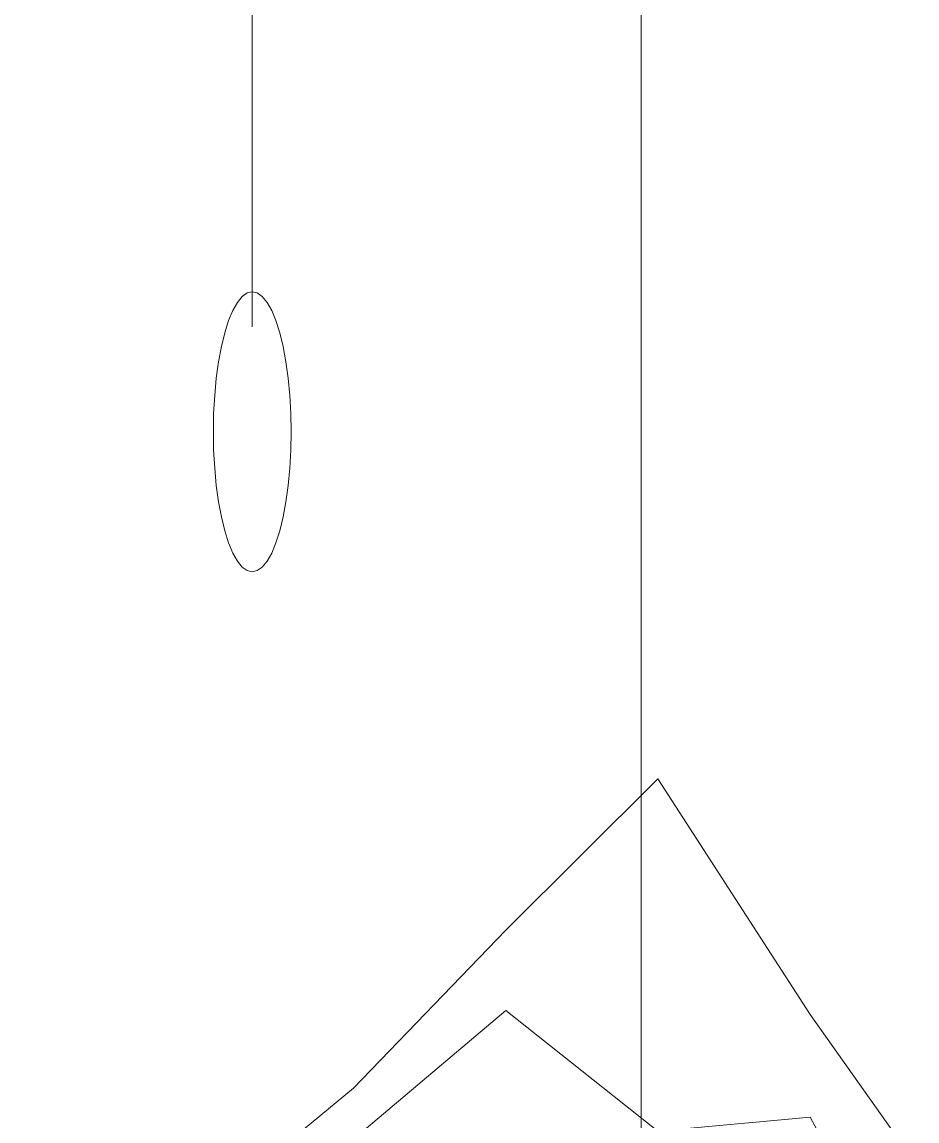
# Model space of a CAD drawing. Header units: millimetres. Extents: x -1800 to 33200, y -8500 to 38400.
# Drawn here: x 20122 to 21265, y 22291 to 23694 of the extents above; entities that cross this region are included whole.
import ezdxf

# ---------------------------------------------------------------- set-up
doc = ezdxf.new("R2010")
doc.units = ezdxf.units.MM
for name, color, linetype, lineweight in [('E-GLASS', 4, 'Continuous', 13), ('E-LANDSCAPE', 8, 'Continuous', 9), ('E-LIGHT', 2, 'Continuous', 13)]:
    doc.layers.add(name, color=color, linetype=linetype, lineweight=lineweight)

msp = doc.modelspace()

# ---------------------------------------------------------------- linework, layer by layer
at = {"layer": 'E-GLASS'}
msp.add_line((20912.7, 25361.4), (20912.7, 20623.5), dxfattribs=at)
at = {"layer": 'E-LANDSCAPE'}
for points in [[(19963.1, 22056.9), (20157.4, 22056.5), (20351.6, 22172.5), (20545.8, 22333.3), (20740.1, 22535), (20934.3, 22728.1), (21128.6, 22427), (21322.8, 22153.3), (21517, 22190), (21711.3, 21938), (21905.5, 22042.9), (22099.7, 22142.5), (22294, 22148.7), (22488.2, 22080.3), (22682.4, 21790.5), (22876.7, 21711.3), (23070.9, 21560.6), (23265.1, 21664.6), (23459.4, 21935.3), (23653.6, 22224.7), (23847.9, 22471.2), (24042.1, 22310.6), (24236.3, 22307.8), (24430.6, 22087.4)], [(19963.1, 21783.4), (20157.4, 21887), (20351.6, 22119.8), (20545.8, 22268.1), (20740.1, 22432.3), (20934.3, 22278.4), (21128.6, 22296.2), (21322.8, 21935.2), (21517, 21934.1), (21711.3, 21551.8), (21905.5, 21678.8), (22099.7, 21996.8), (22294, 21813.1), (22488.2, 21765.6), (22682.4, 21556.2), (22876.7, 21534.2), (23070.9, 21426.7), (23265.1, 21634.4), (23459.4, 21662.1), (23653.6, 21858.6), (23847.9, 22025.9), (24042.1, 22093.2), (24236.3, 21930.5), (24430.6, 21980.4)]]:
    msp.add_lwpolyline(points, dxfattribs=at)
at = {"layer": 'E-LIGHT'}
msp.add_line((20416.4, 24959.1), (20416.4, 23305.3), dxfattribs=at)
msp.add_lwpolyline([(20466, 23171.2), (20465.6, 23147.9), (20464.3, 23124.9), (20462.2, 23102.8), (20459.3, 23081.8), (20455.7, 23062.4), (20451.5, 23044.8), (20446.6, 23029.4), (20441.2, 23016.4), (20435.3, 23006), (20429.2, 22998.5), (20422.8, 22994), (20416.4, 22992.4), (20409.9, 22994), (20403.5, 22998.5), (20397.4, 23006), (20391.5, 23016.4), (20386.1, 23029.4), (20381.3, 23044.8), (20377, 23062.4), (20373.4, 23081.8), (20370.5, 23102.8), (20368.4, 23124.9), (20367.1, 23147.9), (20366.7, 23171.2), (20367.1, 23194.5), (20368.4, 23217.5), (20370.5, 23239.6), (20373.4, 23260.6), (20377, 23280.1), (20381.3, 23297.6), (20386.1, 23313.1), (20391.5, 23326), (20397.4, 23336.4), (20403.5, 23343.9), (20409.9, 23348.5), (20416.4, 23350), (20422.8, 23348.5), (20429.2, 23343.9), (20435.3, 23336.4), (20441.2, 23326), (20446.6, 23313.1), (20451.5, 23297.6), (20455.7, 23280.1), (20459.3, 23260.6), (20462.2, 23239.6), (20464.3, 23217.5), (20465.6, 23194.5), (20466, 23171.2)], close=True, dxfattribs=at)

doc.saveas('drawing.dxf')
